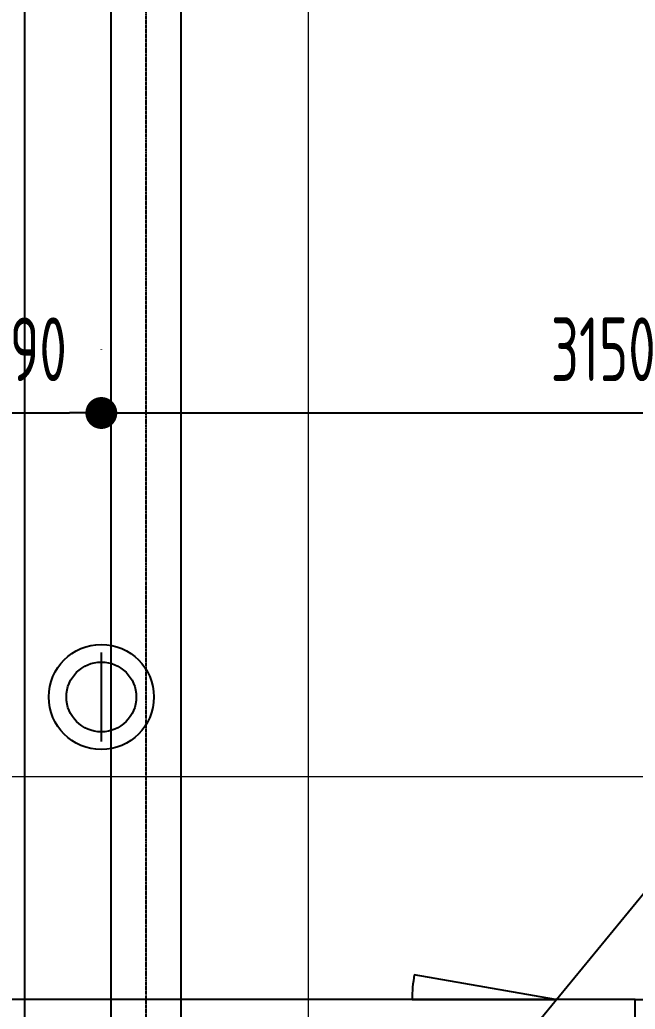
# Model space of a CAD drawing. Extents: x -32000 to 416743, y -254124 to 144214.
# Drawn here: x 258193 to 260125, y 83270 to 86375 of the extents above; entities that cross this region are included whole.
import ezdxf

# ---------------------------------------------------------------- set-up
doc = ezdxf.new("R2010")
doc.units = 0
doc.header["$LTSCALE"] = 10
doc.linetypes.add('XFM1P40$0$CENTER2', pattern=[1.125, 0.75, -0.125, 0.125, -0.125])
for name, color, linetype in [('XFM1D40$0$M-HVAC-CMDUCT', 150, 'Continuous'), ('XFM1P40$0$$0$M-PIPE-TEXT-ARROR', 250, 'Continuous'), ('XFM1P40$0$E-CBL-DIM', 250, 'Continuous'), ('XFM1P40$0$M-PIPE-CHWR20', 110, 'Continuous'), ('XFM1P40$0$M-PIPE-CHWS12', 130, 'Continuous'), ('XFM1P40$0$M-PIPE-CHWS12_CL', 132, 'XFM1P40$0$CENTER2'), ('XFM1Q40$0$M-PIPE-CHWR20-PH1', 110, 'Continuous'), ('XFM1Q40$0$TYPE14X10', 7, 'Continuous'), ('XFM7P40ICA$0$H12PL4$0$L40_19_MEJI', 252, 'Continuous')]:
    doc.layers.add(name, color=color, linetype=linetype)
doc.styles.add('XFM1P40$0$$0$aa-txt', font='isocp.shx', dxfattribs={"bigfont": 'chineset.shx'})
doc.styles.add('XFM1P40$0$dim-txt', font='isocp.shx', dxfattribs={"width": 0.7, "bigfont": 'chineset.shx'})
doc.dimstyles.new('XFM1P40$0$$0$adim-200', dxfattribs={"dimscale": 200, "dimtxt": 0.3, "dimasz": 2.5, "dimexe": 0.1, "dimexo": 0.5, "dimgap": 0.15, "dimtad": 0, "dimdec": 4, "dimzin": 3, "dimdsep": 46, "dimtxsty": 'XFM1P40$0$$0$aa-txt', "dimcen": 2.5, "dimclrd": 256, "dimclre": 256, "dimclrt": 256, "dimadec": 0, "dimazin": 0, "dimtfac": 1, "dimtdec": 4, "dimtmove": 0, "dimatfit": 3, "dimfxl": 1, "dimtolj": 1, "dimtzin": 0, "dimarcsym": 0})
doc.dimstyles.new('XFM1P40$0$2000-dim', dxfattribs={"dimscale": 2000, "dimtxt": 0.1, "dimasz": 0.05, "dimexe": 0.1, "dimexo": 0.1, "dimgap": 0.05, "dimtad": 1, "dimdec": 0, "dimrnd": 5, "dimtxsty": 'XFM1P40$0$dim-txt', "dimblk": 'XFM1P40$0$_Dot', "dimcen": 2, "dimclrd": 256, "dimclre": 256, "dimclrt": 256, "dimadec": 0, "dimazin": 0, "dimtfac": 1, "dimtdec": 0, "dimtix": 1, "dimtmove": 2, "dimatfit": 3, "dimldrblk": 'XFM1P40$0$_Oblique', "dimfxl": 1, "dimtvp": 1, "dimarcsym": 0})

# ---------------------------------------------------------------- blocks, each defined once
blk = doc.blocks.new('XFM1D40')
at = {"layer": 'XFM1D40$0$M-HVAC-CMDUCT'}
blk.add_line((260125, 83300), (261105.4, 83300), dxfattribs=at)
blk = doc.blocks.new('XFM1P40$0$_Dot')
at = {"color": 0, "linetype": 'ByBlock', "lineweight": -2}
blk.add_line((-0.5, 0), (-1, 0), dxfattribs=at)
at = {"color": 0, "linetype": 'ByBlock', "const_width": 0.5}
blk.add_lwpolyline([(-0.25, 0, 1), (0.25, 0, 1)], format="xyb", close=True, dxfattribs=at)
blk = doc.blocks.new('*D267')
at = {"layer": 'DEFPOINTS', "color": 0, "transparency": 16777216}
for p in [(257959.4, 85140.6, 0), (258449.4, 85141.3), (258449.4, 85140.6, 0)]:
    blk.add_point(p, dxfattribs=at)
at = {"layer": 'XFM1P40$0$E-CBL-DIM', "lineweight": -2}
for p, q in [((257959.4, 85340.6), (257959.4, 85341.3)), ((258449.4, 85340.6), (258449.4, 85341.3)), ((258059.4, 85141.3), (258349.4, 85141.3))]:
    blk.add_line(p, q, dxfattribs=at)
at = {"layer": 'XFM1P40$0$E-CBL-DIM', "lineweight": -2, "xscale": 100, "yscale": 100, "zscale": 100, "rotation": 180}
blk.add_blockref('XFM1P40$0$_Dot', (257959.4, 85141.3), dxfattribs=at)
at = {"layer": 'XFM1P40$0$E-CBL-DIM', "lineweight": -2, "xscale": 100, "yscale": 100, "zscale": 100}
blk.add_blockref('XFM1P40$0$_Dot', (258449.4, 85141.3), dxfattribs=at)
at = {"layer": 'XFM1P40$0$E-CBL-DIM', "insert": (258204.4, 85341.3), "char_height": 200, "attachment_point": 5, "style": 'XFM1P40$0$dim-txt'}
blk.add_mtext('490', dxfattribs=at)
blk = doc.blocks.new('XFM1P40$0$_Oblique')
at = {"color": 0, "linetype": 'ByBlock', "lineweight": -2}
blk.add_line((-0.5, -0.5), (0.5, 0.5), dxfattribs=at)
blk = doc.blocks.new('*D268')
at = {"layer": 'DEFPOINTS', "color": 0, "transparency": 16777216}
for p in [(258449.4, 85140.6, 0), (261600, 85141.3), (261600, 85140.6)]:
    blk.add_point(p, dxfattribs=at)
at = {"layer": 'XFM1P40$0$E-CBL-DIM', "lineweight": -2}
for p, q in [((258449.4, 85340.6), (258449.4, 85341.3)), ((261600, 85340.6), (261600, 85341.3)), ((258549.4, 85141.3), (261500, 85141.3))]:
    blk.add_line(p, q, dxfattribs=at)
at = {"layer": 'XFM1P40$0$E-CBL-DIM', "lineweight": -2, "xscale": 100, "yscale": 100, "zscale": 100, "rotation": 180}
blk.add_blockref('XFM1P40$0$_Dot', (258449.4, 85141.3), dxfattribs=at)
at = {"layer": 'XFM1P40$0$E-CBL-DIM', "lineweight": -2, "xscale": 100, "yscale": 100, "zscale": 100}
blk.add_blockref('XFM1P40$0$_Dot', (261600, 85141.3), dxfattribs=at)
at = {"layer": 'XFM1P40$0$E-CBL-DIM', "insert": (260024.7, 85341.3), "char_height": 200, "attachment_point": 5, "style": 'XFM1P40$0$dim-txt'}
blk.add_mtext('3150', dxfattribs=at)
blk = doc.blocks.new('XFM1Q40$0$A$C10876e96')
at = {"layer": 'XFM1Q40$0$TYPE14X10', "color": 22}
for p, q in [((11668, 4100), (11224.9, 4178.1)), ((11918.2, 4100), (1318.2, 4100)), ((11218, 4100), (11668, 4100)), ((11918.2, 0), (11918.2, 4100))]:
    blk.add_line(p, q, dxfattribs=at)
blk.add_arc((11668, 4100), 450, 170, 180, dxfattribs=at)
blk = doc.blocks.new('XFM1Q40$0$A$C400517eb')
at = {"layer": 'XFM1Q40$0$M-PIPE-CHWR20-PH1'}
blk.add_line((287849.4, 84110.5), (287849.4, 84389.6), dxfattribs=at)
for radius in [165, 109.6]:
    blk.add_circle((287849.4, 84250), radius, dxfattribs=at)
blk = doc.blocks.new('XFM1Q40')
for name, p in [('XFM1Q40$0$A$C400517eb', (-29400, 0)), ('XFM1Q40$0$A$C10876e96', (248206.8, 79200))]:
    blk.add_blockref(name, p)
blk = doc.blocks.new('XFM7P40ICA$0$H12PL4')
at = {"layer": 'XFM7P40ICA$0$H12PL4$0$L40_19_MEJI', "lineweight": 0}
for p, q in [((259100, 32450), (259100, 90200)), ((244130, 84000), (260600, 84000))]:
    blk.add_line(p, q, dxfattribs=at)
blk = doc.blocks.new('XFM7P40ICA')
blk.add_blockref('XFM7P40ICA$0$H12PL4', (0, 0))
blk = doc.blocks.new('XFM1P40')
at = {"layer": 'XFM1P40$0$M-PIPE-CHWR20'}
blk.add_line((258209.5, 78373.5, 0), (258209.5, 87500, 0), dxfattribs=at)
at = {"layer": 'XFM1P40$0$M-PIPE-CHWS12'}
for p, q in [((258480.5, 78373.5, 0), (258480.5, 87500, 0)), ((258699.5, 78373.5, 0), (258699.5, 87500, 0))]:
    blk.add_line(p, q, dxfattribs=at)
at = {"layer": 'XFM1P40$0$M-PIPE-CHWS12_CL', "ltscale": 0.5}
blk.add_line((258590, 49714.6, 0), (258590, 87500, 0), dxfattribs=at)
at = {"layer": 'XFM1P40$0$E-CBL-DIM'}
for base, p1, p2, picture, middle in [((258449.4, 85141.3), (257959.4, 85140.6, 0), (258449.4, 85140.6, 0), '*D267', (258204.4, 85341.3)), ((261600, 85141.3), (258449.4, 85140.6, 0), (261600, 85140.6), '*D268', (260024.7, 85341.3))]:
    dim = blk.add_linear_dim(base=base, p1=p1, p2=p2, dimstyle='XFM1P40$0$2000-dim', dxfattribs=at)
    dim.commit()
    dim.dimension.update_dxf_attribs({"geometry": picture, "text_midpoint": middle})
at = {"layer": 'XFM1P40$0$$0$M-PIPE-TEXT-ARROR'}
blk.add_leader([(257246.6, 80099.5), (263643.4, 87883.5), (264329.5, 87883.5)], dimstyle='XFM1P40$0$$0$adim-200', dxfattribs=at)

msp = doc.modelspace()

# ---------------------------------------------------------------- block references
for name in ['XFM1P40', 'XFM7P40ICA', 'XFM1D40', 'XFM1Q40']:
    msp.add_blockref(name, (0, 0))

doc.saveas('drawing.dxf')
